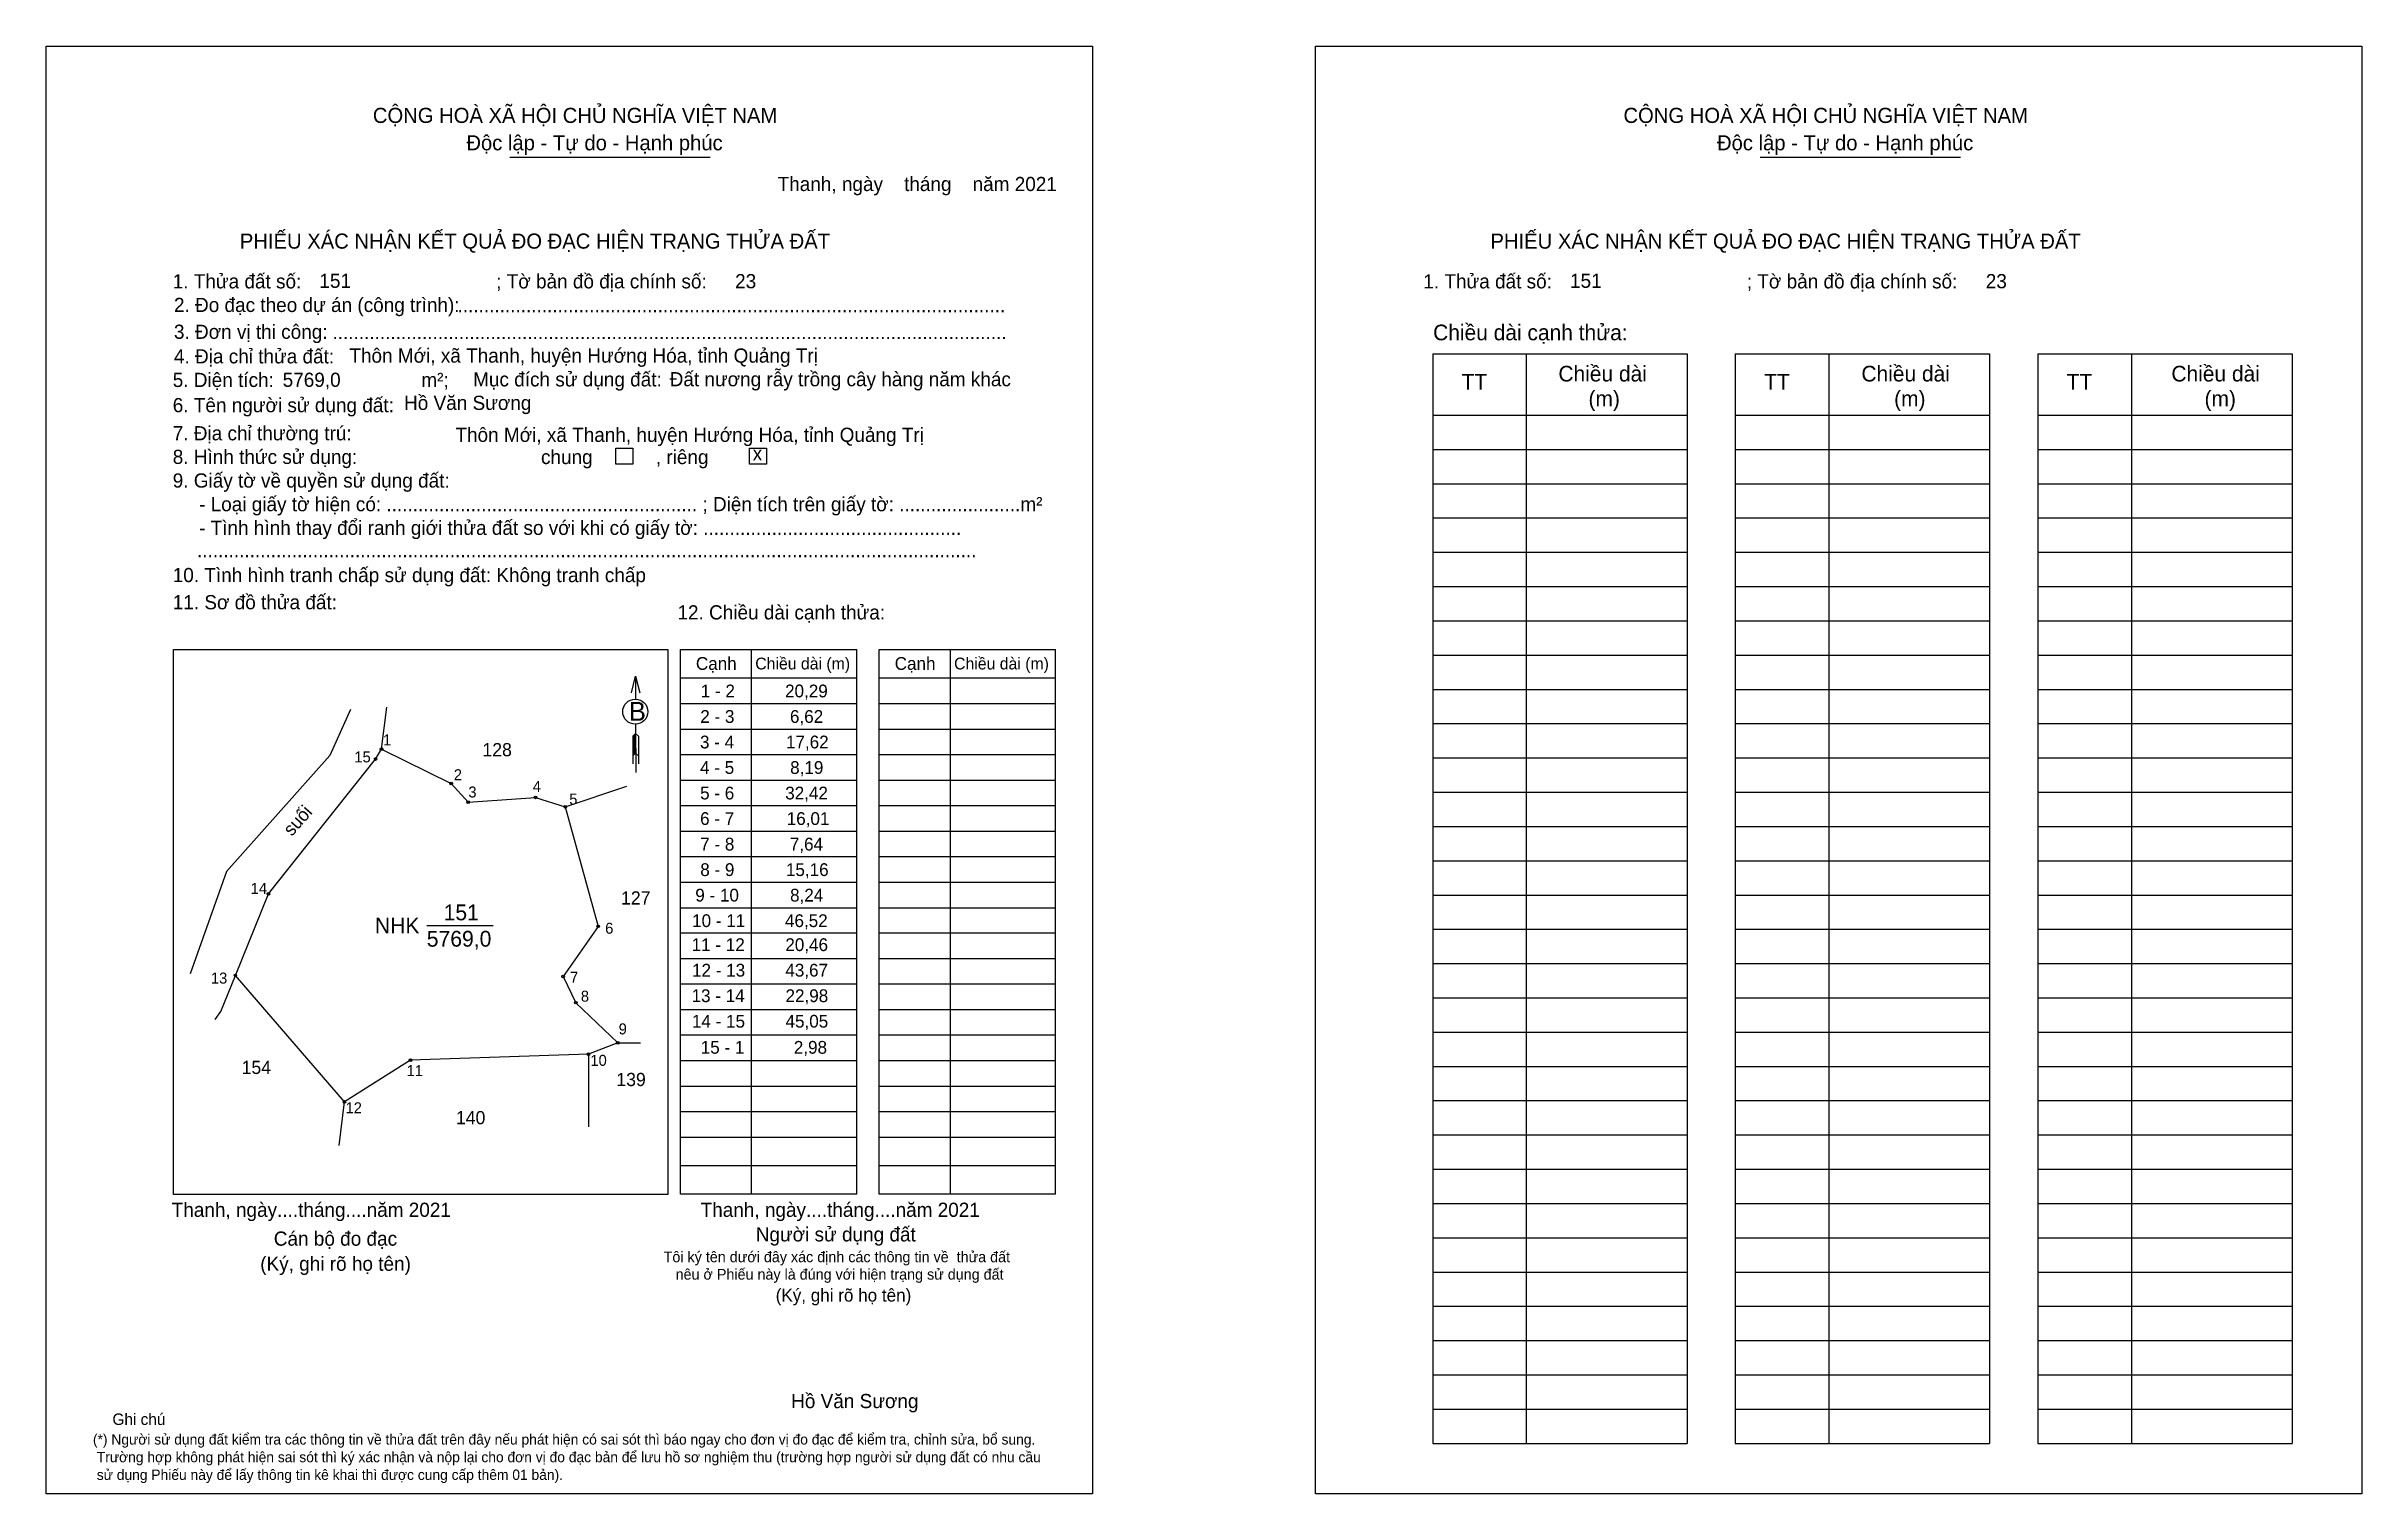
# Model space of a CAD drawing. Extents: x 547323 to 547928, y 1818985 to 1819363.
import ezdxf

# ---------------------------------------------------------------- set-up
doc = ezdxf.new("R2010")
doc.units = 0
for name, color, linetype in [('CanhThua', 7, 'Continuous'), ('kqddKhungInTrang1', 7, 'Continuous'), ('kqddKhungInTrang2', 7, 'Continuous'), ('kqddNoiDung', 7, 'Continuous'), ('kqddTemplate', 7, 'Continuous'), ('Level 1', 7, 'Continuous'), ('MocDinhThua', 7, 'Continuous'), ('NhanDiaChinhThua', 7, 'Continuous'), ('NhanTuCan', 7, 'Continuous'), ('RauThua', 7, 'Continuous'), ('SoHieuDinhThua', 7, 'Continuous')]:
    doc.layers.add(name, color=color, linetype=linetype)

msp = doc.modelspace()

# ---------------------------------------------------------------- linework, layer by layer
at = {"layer": 'CanhThua'}
for p, q in [((547408.77, 1819177.15), (547410.29, 1819179.71)), ((547410.29, 1819179.71), (547428.5, 1819170.75)), ((547380.72, 1819141.9), (547408.77, 1819177.15)), ((547428.5, 1819170.75), (547432.97, 1819165.87)), ((547432.97, 1819165.87), (547450.54, 1819167.13)), ((547450.54, 1819167.13), (547458.36, 1819164.68)), ((547458.36, 1819164.68), (547466.97, 1819133.42)), ((547372.09, 1819120.6), (547380.72, 1819141.9)), ((547466.97, 1819133.42), (547457.76, 1819120.33)), ((547400.59, 1819087.52), (547372.09, 1819120.6)), ((547457.76, 1819120.33), (547461.13, 1819113.47)), ((547461.13, 1819113.47), (547472.07, 1819102.98)), ((547464.39, 1819099.99), (547417.89, 1819098.46)), ((547472.07, 1819102.98), (547464.39, 1819099.99)), ((547417.89, 1819098.46), (547400.59, 1819087.52))]:
    msp.add_line(p, q, dxfattribs=at)
at = {"layer": 'kqddKhungInTrang1'}
msp.add_lwpolyline([(547322.67, 1819363.42), (547596.17, 1819363.42), (547596.17, 1818985.14), (547322.67, 1818985.14)], close=True, dxfattribs=at)
at = {"layer": 'kqddKhungInTrang2'}
msp.add_lwpolyline([(547654.51, 1819363.42), (547928, 1819363.42), (547928, 1818985.14), (547654.51, 1818985.14)], close=True, dxfattribs=at)
at = {"layer": 'kqddTemplate'}
for p, q in [((547443.81, 1819334.47), (547496.19, 1819334.47)), ((547770.77, 1819334.47), (547823.15, 1819334.47)), ((547685.12, 1819283.05), (547751.62, 1819283.05)), ((547685.12, 1819283.05), (547685.12, 1818998.28)), ((547709.6, 1819283.05), (547709.6, 1818998.28)), ((547751.62, 1819283.05), (547751.62, 1818998.28)), ((547764.22, 1819283.05), (547764.22, 1818998.28)), ((547764.22, 1819283.05), (547830.72, 1819283.05)), ((547788.7, 1819283.05), (547788.7, 1818998.28)), ((547830.72, 1819283.05), (547830.72, 1818998.28)), ((547843.32, 1819283.05), (547843.32, 1818998.28)), ((547843.32, 1819283.05), (547909.82, 1819283.05)), ((547867.8, 1819283.05), (547867.8, 1818998.28)), ((547909.82, 1819283.05), (547909.82, 1818998.28)), ((547685.12, 1819267.03), (547751.62, 1819267.03)), ((547764.22, 1819267.03), (547830.72, 1819267.03)), ((547843.32, 1819267.02), (547909.82, 1819267.02)), ((547685.12, 1819258.07), (547751.62, 1819258.07)), ((547764.22, 1819258.07), (547830.72, 1819258.07)), ((547843.32, 1819258.07), (547909.82, 1819258.07)), ((547685.12, 1819249.11), (547751.62, 1819249.11)), ((547764.22, 1819249.11), (547830.72, 1819249.11)), ((547843.32, 1819249.11), (547909.82, 1819249.11)), ((547685.12, 1819240.15), (547751.62, 1819240.15)), ((547764.22, 1819240.15), (547830.72, 1819240.15)), ((547843.32, 1819240.15), (547909.82, 1819240.15)), ((547685.12, 1819231.19), (547751.62, 1819231.19)), ((547764.22, 1819231.19), (547830.72, 1819231.19)), ((547843.32, 1819231.19), (547909.82, 1819231.19)), ((547685.12, 1819222.23), (547751.62, 1819222.23)), ((547764.22, 1819222.23), (547830.72, 1819222.23)), ((547843.32, 1819222.23), (547909.82, 1819222.23)), ((547685.12, 1819213.28), (547751.62, 1819213.28)), ((547764.22, 1819213.28), (547830.72, 1819213.28)), ((547843.32, 1819213.27), (547909.82, 1819213.27)), ((547488.45, 1819205.78), (547534.53, 1819205.78)), ((547488.45, 1819063.43), (547488.45, 1819205.78)), ((547506.98, 1819205.78), (547506.98, 1819063.43)), ((547534.53, 1819063.43), (547534.53, 1819205.78)), ((547540.43, 1819205.78), (547586.5, 1819205.78)), ((547540.43, 1819063.43), (547540.43, 1819205.78)), ((547558.96, 1819205.78), (547558.96, 1819063.43)), ((547586.5, 1819063.43), (547586.5, 1819205.78)), ((547685.12, 1819204.32), (547751.62, 1819204.32)), ((547764.22, 1819204.32), (547830.72, 1819204.32)), ((547843.32, 1819204.32), (547909.82, 1819204.32)), ((547476.72, 1819198.78), (547476.73, 1819192.81)), ((547488.45, 1819198.33), (547534.53, 1819198.33)), ((547540.43, 1819198.33), (547586.5, 1819198.33)), ((547488.45, 1819191.66), (547534.53, 1819191.66)), ((547540.43, 1819191.66), (547586.5, 1819191.66)), ((547685.12, 1819195.36), (547751.62, 1819195.36)), ((547764.22, 1819195.36), (547830.72, 1819195.36)), ((547843.32, 1819195.36), (547909.82, 1819195.36)), ((547476.74, 1819186.25), (547476.76, 1819173.67)), ((547488.45, 1819184.99), (547534.53, 1819184.99)), ((547540.43, 1819184.99), (547586.5, 1819184.99)), ((547685.12, 1819186.4), (547751.62, 1819186.4)), ((547764.22, 1819186.4), (547830.72, 1819186.4)), ((547843.32, 1819186.4), (547909.82, 1819186.4)), ((547476.74, 1819183.83), (547475.97, 1819183.1)), ((547476.74, 1819183.49), (547475.97, 1819182.76)), ((547476.74, 1819183.15), (547475.97, 1819182.42)), ((547475.97, 1819183.1), (547475.97, 1819175.9)), ((547476.74, 1819182.81), (547475.97, 1819182.08)), ((547476.74, 1819182.47), (547475.97, 1819181.74)), ((547476.74, 1819182.13), (547475.97, 1819181.4)), ((547476.74, 1819181.79), (547475.97, 1819181.05)), ((547476.74, 1819181.45), (547475.97, 1819180.71)), ((547476.74, 1819181.11), (547475.97, 1819180.37)), ((547476.74, 1819180.77), (547475.97, 1819180.03)), ((547476.75, 1819180.43), (547475.97, 1819179.69)), ((547476.75, 1819180.09), (547475.97, 1819179.35)), ((547476.75, 1819179.74), (547475.97, 1819179.01)), ((547476.75, 1819179.4), (547475.97, 1819178.67)), ((547476.75, 1819179.06), (547475.97, 1819178.32)), ((547476.75, 1819178.72), (547475.97, 1819177.98)), ((547476.74, 1819183.83), (547477.52, 1819183.1)), ((547476.75, 1819178.72), (547477.52, 1819177.98)), ((547477.52, 1819183.1), (547477.52, 1819175.9)), ((547488.45, 1819178.32), (547534.53, 1819178.32)), ((547540.43, 1819178.32), (547586.5, 1819178.32)), ((547685.12, 1819177.44), (547751.62, 1819177.44)), ((547764.22, 1819177.44), (547830.72, 1819177.44)), ((547843.32, 1819177.44), (547909.82, 1819177.44)), ((547488.45, 1819171.65), (547534.53, 1819171.65)), ((547540.43, 1819171.65), (547586.5, 1819171.65)), ((547685.12, 1819168.48), (547751.62, 1819168.48)), ((547764.22, 1819168.48), (547830.72, 1819168.48)), ((547843.32, 1819168.48), (547909.82, 1819168.48)), ((547488.45, 1819164.98), (547534.53, 1819164.98)), ((547540.43, 1819164.98), (547586.5, 1819164.98)), ((547488.45, 1819158.31), (547534.53, 1819158.31)), ((547540.43, 1819158.31), (547586.5, 1819158.31)), ((547685.12, 1819159.53), (547751.62, 1819159.53)), ((547764.22, 1819159.53), (547830.72, 1819159.53)), ((547843.32, 1819159.53), (547909.82, 1819159.53)), ((547488.45, 1819151.63), (547534.53, 1819151.63)), ((547540.43, 1819151.63), (547586.5, 1819151.63)), ((547685.12, 1819150.57), (547751.62, 1819150.57)), ((547764.22, 1819150.57), (547830.72, 1819150.57)), ((547843.32, 1819150.57), (547909.82, 1819150.57)), ((547488.45, 1819144.96), (547534.53, 1819144.96)), ((547540.43, 1819144.96), (547586.5, 1819144.96)), ((547488.45, 1819138.29), (547534.53, 1819138.29)), ((547540.43, 1819138.29), (547586.5, 1819138.29)), ((547685.12, 1819141.61), (547751.62, 1819141.61)), ((547764.22, 1819141.61), (547830.72, 1819141.61)), ((547843.32, 1819141.61), (547909.82, 1819141.61)), ((547534.53, 1819131.62), (547488.45, 1819131.62)), ((547586.5, 1819131.62), (547540.43, 1819131.62)), ((547685.12, 1819132.65), (547751.62, 1819132.65)), ((547764.22, 1819132.65), (547830.72, 1819132.65)), ((547843.32, 1819132.65), (547909.82, 1819132.65)), ((547534.53, 1819124.95), (547488.45, 1819124.95)), ((547586.5, 1819124.95), (547540.43, 1819124.95)), ((547534.53, 1819118.28), (547488.45, 1819118.28)), ((547586.5, 1819118.28), (547540.43, 1819118.28)), ((547685.12, 1819123.69), (547751.62, 1819123.69)), ((547764.22, 1819123.69), (547830.72, 1819123.69)), ((547843.32, 1819123.69), (547909.82, 1819123.69)), ((547685.12, 1819114.73), (547751.62, 1819114.73)), ((547764.22, 1819114.73), (547830.72, 1819114.73)), ((547843.32, 1819114.73), (547909.82, 1819114.73)), ((547534.53, 1819111.61), (547488.45, 1819111.61)), ((547586.5, 1819111.61), (547540.43, 1819111.61)), ((547685.12, 1819105.78), (547751.62, 1819105.78)), ((547764.22, 1819105.78), (547830.72, 1819105.78)), ((547843.32, 1819105.78), (547909.82, 1819105.78)), ((547534.53, 1819104.94), (547488.45, 1819104.94)), ((547586.5, 1819104.94), (547540.43, 1819104.94)), ((547534.53, 1819098.27), (547488.45, 1819098.27)), ((547586.5, 1819098.27), (547540.43, 1819098.27)), ((547685.12, 1819096.82), (547751.62, 1819096.82)), ((547764.22, 1819096.82), (547830.72, 1819096.82)), ((547843.32, 1819096.82), (547909.82, 1819096.82)), ((547534.53, 1819091.6), (547488.45, 1819091.6)), ((547586.5, 1819091.6), (547540.43, 1819091.6)), ((547685.12, 1819087.86), (547751.62, 1819087.86)), ((547764.22, 1819087.86), (547830.72, 1819087.86)), ((547843.32, 1819087.86), (547909.82, 1819087.86)), ((547534.53, 1819084.92), (547488.45, 1819084.92)), ((547586.5, 1819084.92), (547540.43, 1819084.92)), ((547534.53, 1819078.25), (547488.45, 1819078.25)), ((547586.5, 1819078.25), (547540.43, 1819078.25)), ((547685.12, 1819078.9), (547751.62, 1819078.9)), ((547764.22, 1819078.9), (547830.72, 1819078.9)), ((547843.32, 1819078.9), (547909.82, 1819078.9)), ((547534.53, 1819070.84), (547488.45, 1819070.84)), ((547586.5, 1819070.84), (547540.43, 1819070.84)), ((547685.12, 1819069.94), (547751.62, 1819069.94)), ((547764.22, 1819069.94), (547830.72, 1819069.94)), ((547843.32, 1819069.94), (547909.82, 1819069.94)), ((547534.53, 1819063.43), (547488.45, 1819063.43)), ((547586.5, 1819063.43), (547540.43, 1819063.43)), ((547685.12, 1819060.98), (547751.62, 1819060.98)), ((547764.22, 1819060.98), (547830.72, 1819060.98)), ((547843.32, 1819060.98), (547909.82, 1819060.98)), ((547685.12, 1819052.03), (547751.62, 1819052.03)), ((547764.22, 1819052.03), (547830.72, 1819052.03)), ((547843.32, 1819052.03), (547909.82, 1819052.03)), ((547685.12, 1819043.07), (547751.62, 1819043.07)), ((547764.22, 1819043.07), (547830.72, 1819043.07)), ((547843.32, 1819043.07), (547909.82, 1819043.07)), ((547685.12, 1819034.11), (547751.62, 1819034.11)), ((547764.22, 1819034.11), (547830.72, 1819034.11)), ((547843.32, 1819034.11), (547909.82, 1819034.11)), ((547685.12, 1819025.15), (547751.62, 1819025.15)), ((547764.22, 1819025.15), (547830.72, 1819025.15)), ((547843.32, 1819025.15), (547909.82, 1819025.15)), ((547685.12, 1819016.19), (547751.62, 1819016.19)), ((547764.22, 1819016.19), (547830.72, 1819016.19)), ((547843.32, 1819016.19), (547909.82, 1819016.19)), ((547685.12, 1819007.24), (547751.62, 1819007.24)), ((547764.22, 1819007.23), (547830.72, 1819007.23)), ((547843.32, 1819007.23), (547909.82, 1819007.23)), ((547685.12, 1818998.28), (547751.62, 1818998.28)), ((547764.22, 1818998.28), (547830.72, 1818998.28)), ((547843.32, 1818998.28), (547909.82, 1818998.28))]:
    msp.add_line(p, q, dxfattribs=at)
for points in [[(547471.53, 1819258.36), (547475.98, 1819258.36), (547475.98, 1819254.21), (547471.53, 1819254.21)], [(547506.53, 1819258.36), (547510.98, 1819258.36), (547510.98, 1819254.21), (547506.53, 1819254.21)], [(547355.94, 1819205.78), (547485.17, 1819205.78), (547485.17, 1819063.3), (547355.94, 1819063.3)]]:
    msp.add_lwpolyline(points, close=True, dxfattribs=at)
msp.add_lwpolyline([(547475.64, 1819194.46), (547476.72, 1819198.78), (547477.8, 1819194.46)], dxfattribs=at)
msp.add_circle((547476.65, 1819189.53), 3.28, dxfattribs=at)
at = {"layer": 'Level 1'}
for p, q in [((547410.29, 1819179.71), (547411.71, 1819190.68)), ((547458.36, 1819164.68), (547474.46, 1819170.09)), ((547464.39, 1819099.99), (547464.39, 1819081.05)), ((547472.07, 1819102.98), (547478.03, 1819102.98))]:
    msp.add_line(p, q, dxfattribs=at)
msp.add_lwpolyline([(547402.24, 1819190.08), (547396.83, 1819178.05), (547369.78, 1819147.74), (547360.3, 1819121.04)], dxfattribs=at)
at = {"layer": 'MocDinhThua'}
for centre in [(547410.29, 1819179.71), (547408.77, 1819177.15), (547428.5, 1819170.75), (547450.54, 1819167.13), (547432.97, 1819165.87), (547458.36, 1819164.68), (547380.72, 1819141.9), (547466.97, 1819133.42), (547372.09, 1819120.6), (547457.76, 1819120.33), (547461.13, 1819113.47), (547464.39, 1819099.99), (547472.07, 1819102.98), (547417.89, 1819098.46), (547400.59, 1819087.52)]:
    msp.add_circle(centre, 0.345, dxfattribs=at)
at = {"layer": 'NhanDiaChinhThua'}
msp.add_line((547422.14, 1819133.62), (547439.5, 1819133.62), dxfattribs=at)
at = {"layer": 'RauThua'}
for p, q in [((547368.28, 1819111.19), (547372.09, 1819120.6)), ((547366.82, 1819109.11), (547368.28, 1819111.19)), ((547399.26, 1819076.16), (547400.59, 1819087.52))]:
    msp.add_line(p, q, dxfattribs=at)

# ---------------------------------------------------------------- texts
at = {"layer": 'kqddNoiDung'}
for s, height, p in [('Thanh, ngày    tháng    năm 2021  ', 3.7061, (547513.86, 1819325.59)), ('151', 3.706, (547394.06, 1819300.3)), ('23', 3.706, (547502.75, 1819300.19)), ('151', 3.706, (547721.03, 1819300.3)), ('23', 3.706, (547829.72, 1819300.19)), ('........................................................................................................', 3.70612, (547430.18, 1819293.91)), ('................................................................................................................................', 3.70612, (547397.49, 1819286.89)), ('Thôn Mới, xã Thanh, huyện Hướng Hóa, tỉnh Quảng Trị', 3.7061, (547401.9, 1819280.74)), ('5769,0', 3.706, (547384.46, 1819274.42)), ('Đất nương rẫy trồng cây hàng năm khác', 3.7061, (547485.64, 1819274.57)), ('Hồ Văn Sương', 3.7061, (547416.2, 1819268.39)), ('Thôn Mới, xã Thanh, huyện Hướng Hóa, tỉnh Quảng Trị', 3.7061, (547429.63, 1819260.04)), ('x', 3.71, (547507.35, 1819255.18)), ('1 - 2', 3.336, (547493.77, 1819193.27)), ('20,29', 3.336, (547515.81, 1819193.27)), ('2 - 3', 3.336, (547493.64, 1819186.6)), ('6,62', 3.336, (547517.09, 1819186.6)), ('3 - 4', 3.336, (547493.57, 1819179.93)), ('17,62', 3.336, (547516.04, 1819179.93)), ('4 - 5', 3.336, (547493.59, 1819173.26)), ('8,19', 3.336, (547517.14, 1819173.26)), ('5 - 6', 3.336, (547493.6, 1819166.59)), ('32,42', 3.336, (547515.85, 1819166.59)), ('6 - 7', 3.336, (547493.6, 1819159.92)), ('16,01', 3.336, (547516.24, 1819159.92)), ('7 - 8', 3.336, (547493.62, 1819153.24)), ('7,64', 3.336, (547517.06, 1819153.24)), ('8 - 9', 3.336, (547493.64, 1819146.57)), ('15,16', 3.336, (547516.03, 1819146.57)), ('9 - 10', 3.336, (547492.34, 1819139.9)), ('8,24', 3.336, (547517.12, 1819139.9)), ('10 - 11', 3.336, (547491.51, 1819133.23)), ('46,52', 3.336, (547515.79, 1819133.23)), ('11 - 12', 3.336, (547491.39, 1819126.96)), ('20,46', 3.336, (547515.88, 1819126.96)), ('12 - 13', 3.336, (547491.49, 1819120.29)), ('43,67', 3.336, (547515.88, 1819120.29)), ('13 - 14', 3.336, (547491.37, 1819113.62)), ('22,98', 3.336, (547515.93, 1819113.62)), ('14 - 15', 3.336, (547491.45, 1819106.95)), ('45,05', 3.336, (547515.93, 1819106.95)), ('15 - 1', 3.336, (547493.76, 1819100.13)), ('2,98', 3.336, (547518.1, 1819100.13)), ('Thanh, ngày....tháng....năm 2021', 3.7061, (547355.44, 1819057.49)), ('Thanh, ngày....tháng....năm 2021', 3.7061, (547493.73, 1819057.49)), ('Hồ Văn Sương', 3.7061, (547517.4, 1819007.5))]:
    msp.add_text(s, height=height, dxfattribs=at).set_placement(p)
at = {"layer": 'kqddTemplate'}
for s, height, p in [('CỘNG HOÀ XÃ HỘI CHỦ NGHĨA VIỆT NAM', 3.9532, (547408.04, 1819343.39)), ('CỘNG HOÀ XÃ HỘI CHỦ NGHĨA VIỆT NAM', 3.9532, (547735, 1819343.39)), ('Độc lập - Tự do - Hạnh phúc', 3.9532, (547432.49, 1819336.24)), ('Độc lập - Tự do - Hạnh phúc', 3.9532, (547759.45, 1819336.24)), ('PHIẾU XÁC NHẬN KẾT QUẢ ĐO ĐẠC HIỆN TRẠNG THỬA ĐẤT', 3.9532, (547373.26, 1819310.54)), ('PHIẾU XÁC NHẬN KẾT QUẢ ĐO ĐẠC HIỆN TRẠNG THỬA ĐẤT', 3.9532, (547700.23, 1819310.54)), ('1. Thửa đất số:                                     ; Tờ bản đồ địa chính số:', 3.7061, (547355.72, 1819300.15)), ('1. Thửa đất số:                                     ; Tờ bản đồ địa chính số:', 3.7061, (547682.68, 1819300.15)), ('2. Đo đạc theo dự án (công trình): ', 3.7061, (547356.04, 1819293.98)), ('3. Đơn vị thi công: ', 3.7061, (547356.04, 1819286.97)), ('Chiều dài cạnh thửa:', 4.0952, (547685.24, 1819286.59)), ('4. Địa chỉ thửa đất:', 3.7061, (547356.04, 1819280.55)), ('5. Diện tích:                            m²; ', 3.7061, (547355.72, 1819274.38)), ('Mục đích sử dụng đất:', 3.7061, (547434.26, 1819274.53)), ('TT', 4.095, (547692.68, 1819273.71)), ('Chiều dài', 4.095, (547717.99, 1819275.82)), ('TT', 4.095, (547771.78, 1819273.71)), ('Chiều dài', 4.095, (547797.21, 1819275.82)), ('TT', 4.095, (547850.88, 1819273.71)), ('Chiều dài', 4.095, (547878.25, 1819275.82)), ('6. Tên người sử dụng đất:', 3.7061, (547355.72, 1819267.79)), ('(m)', 4.095, (547725.86, 1819269.31)), ('(m)', 4.095, (547805.76, 1819269.31)), ('(m)', 4.095, (547886.92, 1819269.31)), ('7. Địa chỉ thường trú:', 3.7061, (547355.72, 1819260.44)), ('8. Hình thức sử dụng:', 3.7061, (547355.72, 1819254.27)), ('chung            , riêng', 3.7061, (547452, 1819254.23)), ('9. Giấy tờ về quyền sử dụng đất:', 3.7061, (547355.72, 1819248.09)), ('     - Loại giấy tờ hiện có: ........................................................... ; Diện tích trên giấy tờ: .......................m²', 3.70612, (547355.72, 1819241.91)), ('     - Tình hình thay đổi ranh giới thửa đất so với khi có giấy tờ: .................................................', 3.70612, (547355.72, 1819235.73)), ('10. Tình hình tranh chấp sử dụng đất: Không tranh chấp', 3.7061, (547355.72, 1819223.38)), ('....................................................................................................................................................', 3.70612, (547362.06, 1819229.87)), ('11. Sơ đồ thửa đất:', 3.7061, (547355.72, 1819216.28)), ('12. Chiều dài cạnh thửa:', 3.7061, (547487.67, 1819213.63)), ('Cạnh', 3.336, (547492.5, 1819200.45)), ('Chiều dài (m)', 3.0884, (547508.02, 1819200.56)), ('Cạnh', 3.336, (547544.47, 1819200.45)), ('Chiều dài (m)', 3.0884, (547560, 1819200.56)), ('B', 4.94, (547475.02, 1819187.14)), ('Cán bộ đo đạc', 3.7061, (547382.14, 1819049.95)), ('Người sử dụng đất', 3.7061, (547508.14, 1819051.07)), ('(Ký, ghi rõ họ tên)', 3.7061, (547378.6, 1819043.4)), ('Tôi ký tên dưới đây xác định các thông tin về  thửa đất ', 2.8018, (547484.06, 1819045.63)), ('nêu ở Phiếu này là đúng với hiện trạng sử dụng đất', 2.8018, (547487.19, 1819041.08)), ('(Ký, ghi rõ họ tên)', 3.3355, (547513.36, 1819035.35)), ('Ghi chú', 3.002, (547339.97, 1819003.1)), ('(*) Người sử dụng đất kiểm tra các thông tin về thửa đất trên đây nếu phát hiện có sai sót thì báo ngay cho đơn vị đo đạc để kiểm tra, chỉnh sửa, bổ sung.', 2.70176, (547334.86, 1818997.98)), (' Trường hợp không phát hiện sai sót thì ký xác nhận và nộp lại cho đơn vị đo đạc bản để lưu hồ sơ nghiệm thu (trường hợp người sử dụng đất có nhu cầu', 2.70176, (547334.86, 1818993.36)), (' sử dụng Phiếu này để lấy thông tin kê khai thì được cung cấp thêm 01 bản).', 2.7018, (547334.86, 1818988.74))]:
    msp.add_text(s, height=height, dxfattribs=at).set_placement(p)
at = {"layer": 'NhanDiaChinhThua'}
for s, p in [('151', (547426.54, 1819135)), ('NHK', (547408.59, 1819131.56)), ('5769,0', (547422.14, 1819128.11))]:
    msp.add_text(s, height=4.129, dxfattribs=at).set_placement(p)
at = {"layer": 'NhanTuCan'}
for s, p in [('128', (547436.69, 1819177.87)), ('127', (547472.93, 1819139.12)), ('154', (547373.73, 1819094.83)), ('139', (547471.7, 1819091.67)), ('140', (547429.76, 1819081.7))]:
    msp.add_text(s, height=3.449, dxfattribs=at).set_placement(p)
msp.add_text('suối', height=3.449, rotation=48.48777, dxfattribs=at).set_placement((547386.85, 1819156.79))
at = {"layer": 'SoHieuDinhThua'}
for s, height, p in [('15', 2.874, (547403.21, 1819176.27)), ('1', 2.87, (547410.71, 1819180.71)), ('2', 2.87, (547429.21, 1819171.61)), ('3', 2.87, (547433.01, 1819167.1)), ('4', 2.87, (547449.85, 1819168.55)), ('5', 2.87, (547459.39, 1819165.24)), ('14', 2.874, (547376.1, 1819141.91)), ('6', 2.87, (547468.78, 1819131.49)), ('13', 2.874, (547365.7, 1819118.46)), ('7', 2.87, (547459.6, 1819118.67)), ('8', 2.87, (547462.42, 1819113.73)), ('9', 2.87, (547472.31, 1819105.18)), ('10', 2.874, (547464.92, 1819096.96)), ('11', 2.874, (547416.87, 1819094.27)), ('12', 2.874, (547400.9, 1819084.55))]:
    msp.add_text(s, height=height, dxfattribs=at).set_placement(p)

doc.saveas('drawing.dxf')
